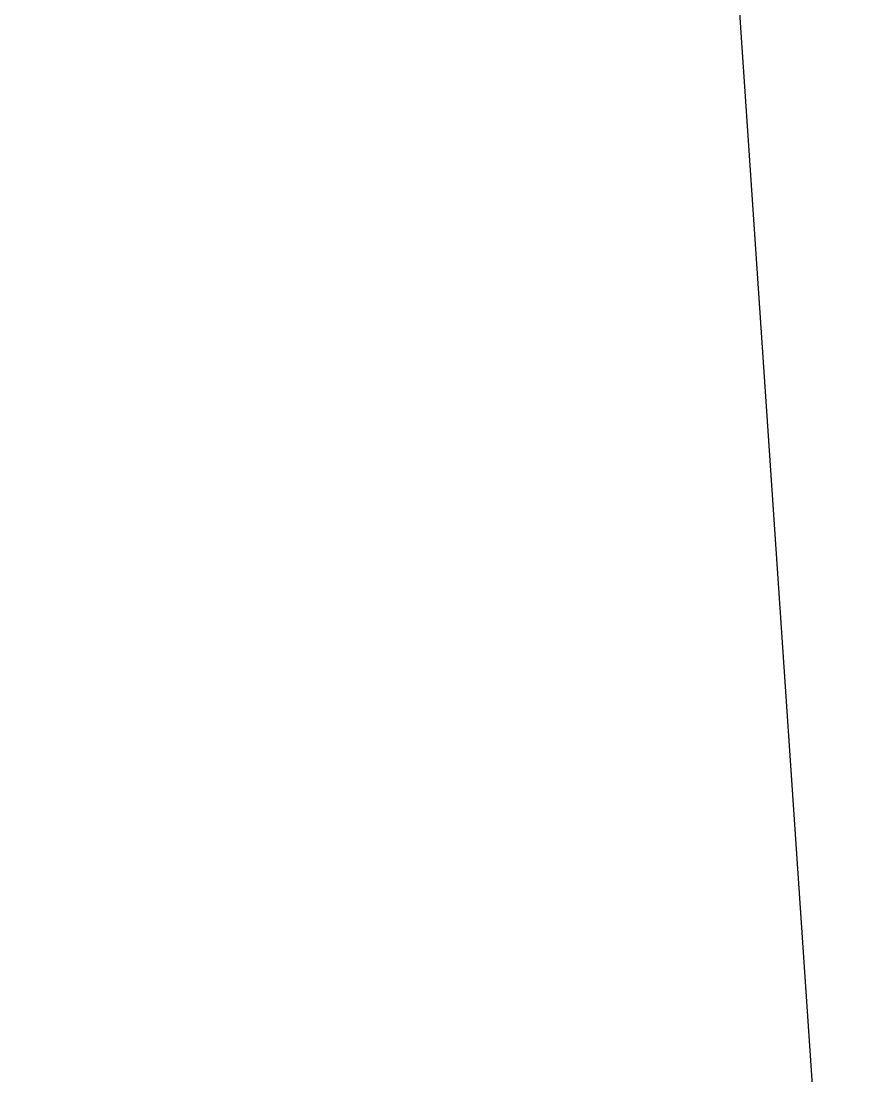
# Model space of a CAD drawing. Header units: millimetres. Extents: x 0 to 1845, y -1231 to 1016.
# Drawn here: x 407.15723 to 407.1629, y 68.01157 to 68.01874 of the extents above; entities that cross this region are included whole.
import ezdxf

# ---------------------------------------------------------------- set-up
doc = ezdxf.new("R2010")
doc.units = ezdxf.units.MM
doc.layers.add('Blocks', color=7, linetype='Continuous')
doc.layers.add('Blocks$Inner', color=7, linetype='Continuous', lineweight=25, true_color=0x007f00)
doc.layers.add('Blocks$Outline', color=7, linetype='Continuous', lineweight=35, true_color=0xff3f3f)

# ---------------------------------------------------------------- blocks, each defined once
blk = doc.blocks.new('Falcon Lounge Chair Front')
at = {"layer": 'Blocks$Inner'}
blk.add_rational_spline([(429.6035821, 32.842584), (407.0213088, 39.4157431), (407.0213088, 72.0213339)], [1, 0.775111628207, 1], degree=2, dxfattribs=at)
at = {"layer": 'Blocks$Outline'}
blk.add_open_spline([(407.0211363, 71.8237176), (407.0213088, 69.9248125), (407.0213088, 68.0259086), (407.0920347, 68.0259086), (407.1627606, 68.0259086)], degree=2, knots=[-0.14369336, -0.14369336, -0.14369336, -0.1312336, -0.1312336, -0.13057729, -0.13057729, -0.13057729], dxfattribs=at)
blk.add_rational_spline([(407.1627606, 68.0259086), (409.2394795, 38.7700867), (429.6035821, 32.842584), (542.4647259, -0.0085926), (657.6916225, -0.0085926), (658.1545204, -0.0085926), (658.6174185, -0.0083248)], [1.04078234157, 0.852473124092, 1.07551225394, 1.03271667766, 1.00190920127, 1.00178914562, 1.00166927202], degree=2, knots=[-401.400766, -401.400766, -401.400766, -350.948091, -350.948091, -25.808725, -25.808725, -24.54165, -24.54165, -24.54165], dxfattribs=at)

msp = doc.modelspace()

# ---------------------------------------------------------------- block references
at = {"layer": 'Blocks'}
msp.add_blockref('Falcon Lounge Chair Front', (0, 0), dxfattribs=at)

doc.saveas('drawing.dxf')
